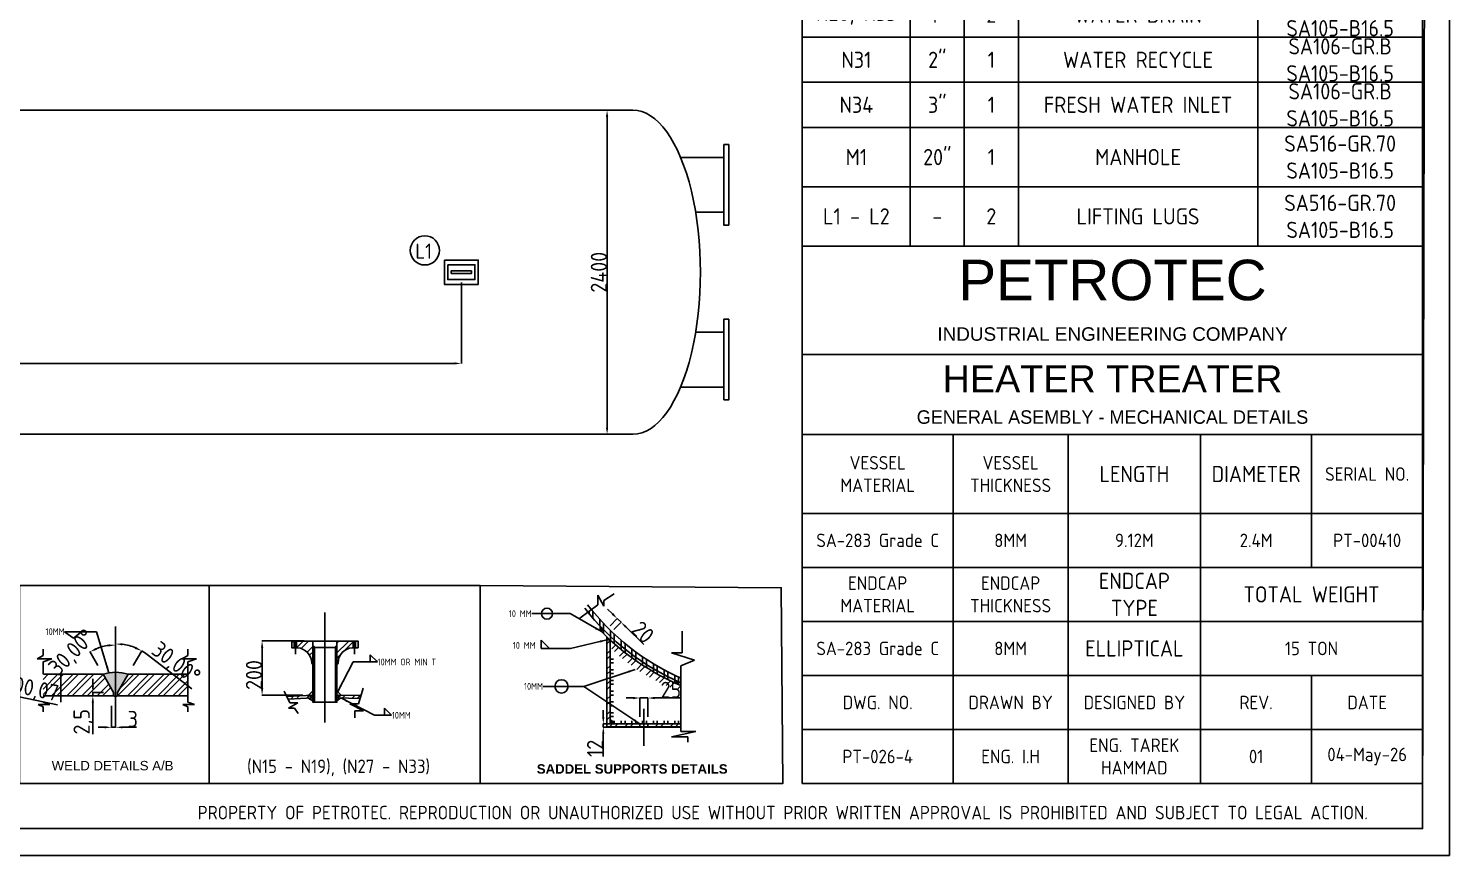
# Model space of a CAD drawing. Header units: inches. Extents: x 66274 to 86489, y -33 to 12215.
# Drawn here: x 75970 to 86489, y -33 to 6091 of the extents above; entities that cross this region are included whole.
import ezdxf

# ---------------------------------------------------------------- set-up
doc = ezdxf.new("R2010")
doc.units = ezdxf.units.IN
doc.header["$LTSCALE"] = 40
doc.header["$MEASUREMENT"] = 0
for name, pattern in [('ACAD_ISO02W100', [15, 12, -3]), ('ACAD_ISO03W100', [30, 12, -18]), ('CENTER', [50.8, 31.75, -6.35, 6.35, -6.35]), ('CENTER2', [1.125, 0.75, -0.125, 0.125, -0.125])]:
    doc.linetypes.add(name, pattern=pattern)
doc.layers.add('fitting', color=7, linetype='CENTER2')
doc.styles.add('Annotative', font='arial.ttf')
doc.styles.get("Standard").update_dxf_attribs({"font": 'isocp.shx', "height": 120, "bigfont": '@extfont2.shx'})
doc.dimstyles.new('ISO-25', dxfattribs={"dimtxt": 120, "dimasz": 50, "dimexe": 1.25, "dimexo": 75, "dimtad": 1, "dimtxsty": 'Standard', "dimcen": 0, "dimclrd": 1, "dimclre": 1, "dimclrt": 1, "dimazin": 0, "dimtfac": 1, "dimtmove": 0, "dimatfit": 3, "dimfxl": 1, "dimtfillclr": 1, "dimarcsym": 0})
pattern_1 = [(90, (70542.86, 469.44), (-79.375, 7e-15), []), (90, (70514.8, 497.5), (-79.375, 7e-15), [])]
pattern_2 = [(45, (70542.86, 469.44), (-56.1266, 56.1266), []), (45, (70542.86, 509.125), (-56.1266, 56.1266), [])]

# ---------------------------------------------------------------- blocks, each defined once
blk = doc.blocks.new('*D366')
at = {"color": 1, "lineweight": -2, "ltscale": 1000, "transparency": 16777216}
for p, q in [((76446, 1225), (76446, 1275)), ((76525, 1175), (76445, 1175)), ((76446, 1175), (76446, 1150)), ((76525, 1150), (76445, 1150)), ((76446, 1100), (76446, 866))]:
    blk.add_line(p, q, dxfattribs=at)
at = {"color": 1, "ltscale": 1000, "transparency": 16777216}
for points in [[(76438, 1225), (76455, 1225), (76446, 1175)], [(76438, 1100), (76455, 1100), (76446, 1150)]]:
    blk.add_solid(points, dxfattribs=at)
at = {"layer": 'Defpoints', "color": 0, "ltscale": 1000, "transparency": 16777216}
for p in [(76446, 1175), (76600, 1175), (76600, 1150)]:
    blk.add_point(p, dxfattribs=at)
at = {"color": 1, "ltscale": 1000, "transparency": 16777216, "insert": (76377, 958), "char_height": 120, "attachment_point": 5, "rotation": 90}
blk.add_mtext('2,5', dxfattribs=at)
blk = doc.blocks.new('*D367')
at = {"color": 1, "lineweight": -2, "ltscale": 1000, "transparency": 16777216}
for p, q in [((76585, 1075), (76585, 916)), ((76615, 1071), (76615, 916)), ((76535, 917), (76485, 917)), ((76585, 917), (76615, 917)), ((76665, 917), (76769, 917))]:
    blk.add_line(p, q, dxfattribs=at)
at = {"color": 1, "ltscale": 1000, "transparency": 16777216}
for points in [[(76535, 925), (76535, 909), (76585, 917)], [(76665, 925), (76665, 909), (76615, 917)]]:
    blk.add_solid(points, dxfattribs=at)
at = {"layer": 'Defpoints', "color": 0, "ltscale": 1000, "transparency": 16777216}
for p in [(76585, 1150), (76615, 1146), (76615, 917)]:
    blk.add_point(p, dxfattribs=at)
at = {"color": 1, "ltscale": 1000, "transparency": 16777216, "insert": (76742, 978), "char_height": 120, "attachment_point": 5}
blk.add_mtext('3', dxfattribs=at)
blk = doc.blocks.new('*D383')
at = {"color": 1, "lineweight": -2, "ltscale": 1000, "transparency": 16777216}
for p, q in [((76745, 1375), (76808, 1484)), ((76849, 1455), (77179, 1202))]:
    blk.add_line(p, q, dxfattribs=at)
for start, end in [(67.4345, 82.5655), (52.5655, 60)]:
    blk.add_arc((76615, 1149), 386, start, end, dxfattribs=at)
at = {"color": 1, "ltscale": 1000, "transparency": 16777216}
for points in [[(76664, 1523), (76665, 1539), (76615, 1534)], [(76766, 1512), (76759, 1497), (76808, 1483)]]:
    blk.add_solid(points, dxfattribs=at)
at = {"layer": 'Defpoints', "color": 0, "ltscale": 1000, "transparency": 16777216}
for p in [(76615, 1663), (76682, 1528), (76615, 1310), (76708, 1310), (76630, 1175)]:
    blk.add_point(p, dxfattribs=at)
at = {"color": 1, "ltscale": 1000, "transparency": 16777216, "insert": (77056, 1384), "char_height": 120, "attachment_point": 5, "rotation": 322.5655}
blk.add_mtext('30,00°', dxfattribs=at)
blk = doc.blocks.new('*D384')
at = {"color": 1, "lineweight": -2, "ltscale": 1000, "transparency": 16777216}
blk.add_line((76484, 1375), (76425, 1477), dxfattribs=at)
blk.add_arc((76615, 1149), 378, 97.5911, 112.4089, dxfattribs=at)
at = {"color": 1, "ltscale": 1000, "transparency": 16777216}
for points in [[(76474, 1490), (76467, 1505), (76426, 1476)], [(76564, 1531), (76565, 1515), (76615, 1526)]]:
    blk.add_solid(points, dxfattribs=at)
at = {"layer": 'Defpoints', "color": 0, "ltscale": 1000, "transparency": 16777216}
for p in [(76615, 1663), (76549, 1521), (76522, 1310), (76615, 1310), (76600, 1175)]:
    blk.add_point(p, dxfattribs=at)
at = {"color": 1, "ltscale": 1000, "transparency": 16777216, "insert": (76297, 1464), "char_height": 120, "attachment_point": 5, "rotation": 45.2327}
blk.add_mtext('30,00°', dxfattribs=at)
blk = doc.blocks.new('*D392')
at = {"color": 1, "lineweight": -2, "ltscale": 0.25, "transparency": 16777216}
for p, q in [((80292, 1757), (80256, 1792)), ((80275, 1668), (80328, 1723)), ((80303, 1641), (80356, 1695)), ((80328, 1722), (80356, 1695)), ((80391, 1660), (80525, 1530))]:
    blk.add_line(p, q, dxfattribs=at)
at = {"color": 1, "ltscale": 0.25, "transparency": 16777216}
for points in [[(80298, 1763), (80286, 1751), (80328, 1722)], [(80397, 1666), (80386, 1654), (80356, 1695)]]:
    blk.add_solid(points, dxfattribs=at)
at = {"layer": 'Defpoints', "color": 0, "ltscale": 0.25, "transparency": 16777216}
for p in [(80356, 1695), (80223, 1614), (80251, 1587)]:
    blk.add_point(p, dxfattribs=at)
at = {"color": 1, "ltscale": 0.25, "transparency": 16777216, "insert": (80518, 1621), "char_height": 120, "attachment_point": 5, "rotation": 315.7765}
blk.add_mtext('20', dxfattribs=at)
blk = doc.blocks.new('*D369')
at = {"color": 1, "lineweight": -2, "ltscale": 0.25, "transparency": 16777216}
for p, q in [((80225, 993), (80225, 1043)), ((80450, 943), (80223, 943)), ((80390, 919), (80223, 919)), ((80225, 943), (80225, 919)), ((80225, 869), (80225, 702))]:
    blk.add_line(p, q, dxfattribs=at)
at = {"color": 1, "ltscale": 0.25, "transparency": 16777216}
for points in [[(80216, 993), (80233, 993), (80225, 943)], [(80216, 869), (80233, 869), (80225, 919)]]:
    blk.add_solid(points, dxfattribs=at)
at = {"layer": 'Defpoints', "color": 0, "ltscale": 0.25, "transparency": 16777216}
for p in [(80225, 919), (80465, 919), (80525, 943)]:
    blk.add_point(p, dxfattribs=at)
at = {"color": 1, "ltscale": 0.25, "transparency": 16777216, "insert": (80164, 761), "char_height": 120, "attachment_point": 5, "rotation": 90}
blk.add_mtext('12', dxfattribs=at)
blk = doc.blocks.new('*D387')
at = {"color": 1, "lineweight": -2, "ltscale": 0.25, "transparency": 16777216}
for p, q in [((78011, 1556), (77698, 1556)), ((77699, 1206), (77699, 1506)), ((78000, 1156), (77698, 1156))]:
    blk.add_line(p, q, dxfattribs=at)
at = {"color": 1, "ltscale": 0.25, "transparency": 16777216}
for points in [[(77691, 1506), (77708, 1506), (77699, 1556)], [(77691, 1206), (77708, 1206), (77699, 1156)]]:
    blk.add_solid(points, dxfattribs=at)
at = {"layer": 'Defpoints', "color": 0, "ltscale": 0.25, "transparency": 16777216}
for p in [(77699, 1556), (78086, 1556), (78075, 1156)]:
    blk.add_point(p, dxfattribs=at)
at = {"color": 1, "ltscale": 0.25, "transparency": 16777216, "insert": (77639, 1304), "char_height": 120, "attachment_point": 5, "rotation": 90}
blk.add_mtext('200', dxfattribs=at)
blk = doc.blocks.new('*D388')
at = {"color": 1, "lineweight": -2, "ltscale": 0.25, "transparency": 16777216}
for p, q in [((75291, 1104), (75323, 1261)), ((75372, 1250), (75666, 1190)), ((75683, 1024), (75715, 1181)), ((75715, 1180), (76186, 1084))]:
    blk.add_line(p, q, dxfattribs=at)
at = {"color": 1, "ltscale": 0.25, "transparency": 16777216}
for points in [[(75374, 1258), (75370, 1242), (75323, 1260)], [(75668, 1198), (75664, 1182), (75715, 1180)]]:
    blk.add_solid(points, dxfattribs=at)
at = {"layer": 'Defpoints', "color": 0, "ltscale": 0.25, "transparency": 16777216}
for p in [(75715, 1180), (75276, 1031), (75668, 951)]:
    blk.add_point(p, dxfattribs=at)
at = {"color": 1, "ltscale": 0.25, "transparency": 16777216, "insert": (75989, 1195), "char_height": 120, "attachment_point": 5, "rotation": 348.4592}
blk.add_mtext('200,07', dxfattribs=at)
blk = doc.blocks.new('*D391')
at = {"color": 1, "lineweight": -2, "ltscale": 0.01, "transparency": 16777216}
for p, q in [((80445, 1134), (80395, 1134)), ((80495, 994), (80495, 1135)), ((80495, 1134), (80555, 1134)), ((80555, 994), (80555, 1135)), ((80605, 1134), (80796, 1134))]:
    blk.add_line(p, q, dxfattribs=at)
at = {"color": 1, "ltscale": 0.01, "transparency": 16777216}
for points in [[(80445, 1142), (80445, 1125), (80495, 1134)], [(80605, 1142), (80605, 1125), (80555, 1134)]]:
    blk.add_solid(points, dxfattribs=at)
at = {"layer": 'Defpoints', "color": 0, "ltscale": 0.01, "transparency": 16777216}
for p in [(80555, 1134), (80495, 919), (80555, 919)]:
    blk.add_point(p, dxfattribs=at)
at = {"color": 1, "ltscale": 0.01, "transparency": 16777216, "insert": (80725, 1194), "char_height": 120, "attachment_point": 5}
blk.add_mtext('25', dxfattribs=at)
blk = doc.blocks.new('*T374')
at = {"color": 0, "linetype": 'ByBlock', "lineweight": -2, "transparency": 16777216}
for p, q in [((0, 0), (4591, 0)), ((0, 0), (0, -6430)), ((799, 0), (799, -6430)), ((1599, 0), (1599, -6430)), ((3371, 0), (3371, -6430)), ((4591, 0), (4591, -6430)), ((0, -334), (4591, -334)), ((1199, -334), (1199, -6430)), ((0, -667), (4591, -667)), ((0, -1001), (4591, -1001)), ((0, -1334), (4591, -1334)), ((0, -1774), (4591, -1774)), ((0, -2107), (4591, -2107)), ((0, -2441), (4591, -2441)), ((0, -2774), (4591, -2774)), ((0, -3108), (4591, -3108)), ((0, -3442), (4591, -3442)), ((0, -3775), (4591, -3775)), ((0, -4109), (4591, -4109)), ((0, -4550), (4591, -4550)), ((0, -4884), (4591, -4884)), ((0, -5217), (4591, -5217)), ((0, -5551), (4591, -5551)), ((0, -5990), (4591, -5990)), ((0, -6430), (4591, -6430))]:
    blk.add_line(p, q, dxfattribs=at)
at = {"color": 0, "transparency": 16777216, "char_height": 120, "attachment_point": 5}
for s, insert, width in [('\\A1;\\SDIMS#QTY;', (1199, -167), 799.88), ('NOZZLE', (400, -167), 798.89), ('DESCRIPTION', (2485, -167), 1771.69), ('SPECIFICATION', (3981, -167), 1220.24), ('1"', (999, -500), 394), ('{\\C256;SA106-GR.B\\PSA105-B16.5\\P}', (3981, -500), 1214.36), ('N1 - N4', (400, -500), 793.01), ('4', (1399, -500), 394), ('{\\C256;SIGHT GLASS}', (2485, -500), 1765.81), ('{\\C256;SA106-GR.B\\PSA105-B16.5\\P}', (3981, -834), 1214.36), ('N5 - N6', (400, -834), 793.01), ('3"', (999, -834), 394), ('2', (1399, -834), 394), ('LEVEL SWITCHES', (2485, -834), 1765.81), ('{\\C256;SA106-GR.B\\PSA105-B16.5}', (3981, -1167), 1214.36), ('N7 - N9', (400, -1167), 793.01), ('1"', (999, -1167), 394), ('3', (1399, -1167), 394), ('TEMP SENSOR', (2485, -1167), 1765.81), ('3"', (999, -1554), 394), ('{\\C256;SA106-GR.B\\PSA105-B16.5\\P}', (3981, -1554), 1214.36), ('N10', (400, -1554), 793.01), ('1', (1399, -1554), 394), ('LEVEL SWITCHE', (2485, -1554), 1765.81), ('{\\C256;SA106-GR.B\\PSA105-B16.5\\P}', (3981, -1941), 1214.36), ('N11', (400, -1941), 793.01), ('3"', (999, -1941), 394), ('1', (1399, -1941), 394), ('TEMP SENSOR', (2485, -1941), 1765.81), ('1"', (999, -2274), 394), ('{\\C256;SA106-GR.B\\PSA105-B16.5\\P}', (3981, -2274), 1214.36), ('N12 - N16', (400, -2274), 793.01), ('5', (1399, -2274), 394), ('{\\C256;SIGHT GLASS}', (2485, -2274), 1765.81), ('2"', (999, -2608), 394), ('{\\C256;SA106-GR.B\\PSA105-B16.5}', (3981, -2608), 1214.36), ('N17 - N18', (400, -2608), 793.01), ('2', (1399, -2608), 394), ('OIL/WATER SENSOR', (2485, -2608), 1765.81), ('{\\C256;SA106-GR.B\\PSA105-B16.5}', (3981, -2941), 1214.36), ('N19 - N22', (400, -2941), 793.01), ('1"', (999, -2941), 394), ('4', (1399, -2941), 394), ('SAMPLING NOZZLE', (2485, -2941), 1765.81), ('{\\C256;SA106-GR.B\\PSA105-B16.5}', (3981, -3275), 1214.36), ('N23', (400, -3275), 793.01), ('2"', (999, -3275), 394), ('1', (1399, -3275), 394), ('LEVEL SWITCH', (2485, -3275), 1765.81), ('{\\C256;SA106-GR.B\\PSA105-B16.5}', (3981, -3608), 1214.36), ('N24 - N25', (400, -3608), 793.01), ('4"', (999, -3608), 394), ('2', (1399, -3608), 394), ('GAS OUTLET', (2485, -3608), 1765.81), ('{\\C256;SA106-GR.B\\PSA105-B16.5}', (3981, -3942), 1214.36), ('N26', (400, -3942), 793.01), ('4"', (999, -3942), 394), ('1', (1399, -3942), 394), ('OIL OUTLET', (2485, -3942), 1765.81), ('N27, N29, N30, N32', (400, -4329), 793.01), ('{\\C256;SA106-GR.B\\PSA105-B16.5}', (3981, -4329), 1214.36), ('3"', (999, -4329), 394), ('4', (1399, -4329), 394), ('WATER DRAIN', (2485, -4329), 1765.81), ('{\\C256;SA106-GR.B\\PSA105-B16.5}', (3981, -4717), 1214.36), ('N28, N33', (400, -4717), 793.01), ('4"', (999, -4717), 394), ('2', (1399, -4717), 394), ('WATER DRAIN', (2485, -4717), 1765.81), ('{\\C256;SA106-GR.B\\PSA105-B16.5}', (3981, -5051), 1214.36), ('N31', (400, -5051), 793.01), ('2"', (999, -5051), 394), ('1', (1399, -5051), 394), ('WATER RECYCLE', (2485, -5051), 1765.81), ('{\\C256;SA106-GR.B\\PSA105-B16.5}', (3981, -5384), 1214.36), ('N34', (400, -5384), 793.01), ('3"', (999, -5384), 394), ('1', (1399, -5384), 394), ('FRESH WATER INLET', (2485, -5384), 1765.81), ('{\\C256;SA516-GR.70\\PSA105-B16.5}', (3981, -5771), 1214.36), ('M1', (400, -5771), 793.01), ('20"', (999, -5771), 394), ('1', (1399, -5771), 394), ('MANHOLE', (2485, -5771), 1765.81), ('{\\C256;SA516-GR.70\\PSA105-B16.5}', (3981, -6210), 1214.36), ('L1 - L2', (400, -6210), 793.01), ('2', (1399, -6210), 394), ('LIFTING LUGS', (2485, -6210), 1765.81), ('-', (999, -6210), 394)]:
    blk.add_mtext(s, dxfattribs=dict(at, insert=insert, width=width))
blk = doc.blocks.new('*T376')
at = {"color": 0, "linetype": 'ByBlock', "lineweight": -2, "transparency": 16777216}
for p, q in [((0, 0), (4591, 0)), ((0, 0), (0, -3979)), ((4591, 0), (4591, -3979)), ((0, -804), (4591, -804)), ((0, -1396), (4591, -1396)), ((1116, -1396), (1116, -3979)), ((1969, -1396), (1969, -3979)), ((2948, -1396), (2948, -3979)), ((3770, -1396), (3770, -2379)), ((0, -1979), (4591, -1979)), ((0, -2379), (4591, -2379)), ((0, -2779), (4591, -2779)), ((0, -3179), (4591, -3179)), ((3770, -3179), (3770, -3979)), ((0, -3579), (4591, -3579)), ((0, -3979), (4591, -3979))]:
    blk.add_line(p, q, dxfattribs=at)
at = {"color": 0, "transparency": 16777216, "insert": (2296, -402), "char_height": 100, "width": 4585.18, "attachment_point": 5, "style": 'Annotative'}
blk.add_mtext('{\\H3x;PETROTEC}\\PINDUSTRIAL ENGINEERING COMPANY', dxfattribs=at)
at = {"color": 0, "transparency": 16777216, "attachment_point": 5}
for s, insert, char_height, width in [('{\\f@Arial Unicode MS|b0|i0|c0|p34;\\H2x;\\C256;HEATER TREATER^J\\Ftxt|c0;\\H0.5x;GENERAL ASEMBLY - MECHANICAL DETAILS}', (2296, -1100), 100, 4585.18), ('\\A1;VESSEL\\PMATERIAL', (558, -1688), 100, 1110.03), ('\\A1;VESSEL\\PTHICKNESS', (1542, -1688), 100, 846.52), ('LENGTH', (2458, -1688), 120, 973.26), ('DIAMETER', (3359, -1688), 120, 816.63), ('SERIAL NO.', (4181, -1688), 100, 814.74), ('\\A1;SA-283 Grade C', (558, -2179), 100, 1110.03), ('8MM', (1542, -2179), 100, 846.52), ('\\A1;9.12M', (2458, -2179), 100, 973.26), ('2.4M', (3359, -2179), 100, 816.63), ('PT-00410', (4181, -2179), 100, 814.74), ('ENDCAP\\PTYPE', (2458, -2579), 120, 973.26), ('ENDCAP\\P{\\A1;MATERIAL}', (558, -2579), 100, 1110.03), ('ENDCAP\\PTHICKNESS', (1542, -2579), 100, 846.52), ('TOTAL WEIGHT', (3769, -2579), 120, 1637.37), ('\\A1;SA-283 Grade C', (558, -2979), 100, 1110.03), ('8MM', (1542, -2979), 100, 846.52), ('ELLIPTICAL ', (2458, -2979), 120, 973.26), ('15 TON', (3769, -2979), 100, 1637.37), ('DWG. NO.', (558, -3379), 100, 1110.03), ('DRAWN BY', (1542, -3379), 100, 846.52), ('DESIGNED BY', (2458, -3379), 100, 973.26), ('REV.', (3359, -3379), 100, 816.63), ('DATE', (4181, -3379), 100, 814.74), ('ENG. TAREK HAMMAD', (2458, -3779), 100, 973.26), ('PT-026-4', (558, -3779), 100, 1110.03), ('ENG. I.H', (1542, -3779), 100, 846.52), ('01', (3359, -3779), 100, 816.63), ('04-May-26', (4181, -3779), 100, 814.74)]:
    blk.add_mtext(s, dxfattribs=dict(at, insert=insert, char_height=char_height, width=width))
blk = doc.blocks.new('*D843')
at = {"color": 1, "lineweight": -2, "transparency": 16777216}
for p, q in [((71324, 4211), (71324, 3610)), ((79174, 4211), (79174, 3610)), ((79124, 3611), (71374, 3611))]:
    blk.add_line(p, q, dxfattribs=at)
at = {"color": 1, "transparency": 16777216}
for points in [[(71374, 3619), (71374, 3603), (71324, 3611)], [(79124, 3619), (79124, 3603), (79174, 3611)]]:
    blk.add_solid(points, dxfattribs=at)
at = {"layer": 'Defpoints', "color": 0, "transparency": 16777216}
for p in [(71324, 4286), (79174, 4286), (71324, 3611)]:
    blk.add_point(p, dxfattribs=at)
at = {"color": 1, "transparency": 16777216, "insert": (75249, 3672), "char_height": 120, "attachment_point": 5}
blk.add_mtext('7850', dxfattribs=at)
blk = doc.blocks.new('*D844')
at = {"color": 1, "lineweight": -2, "transparency": 16777216}
for p, q in [((80369, 5486), (80251, 5486)), ((80253, 5436), (80253, 3136)), ((80369, 3086), (80251, 3086))]:
    blk.add_line(p, q, dxfattribs=at)
at = {"color": 1, "transparency": 16777216}
for points in [[(80244, 5436), (80261, 5436), (80253, 5486)], [(80244, 3136), (80261, 3136), (80253, 3086)]]:
    blk.add_solid(points, dxfattribs=at)
at = {"layer": 'Defpoints', "color": 0, "transparency": 16777216}
for p in [(80444, 5486), (80253, 3086), (80444, 3086)]:
    blk.add_point(p, dxfattribs=at)
at = {"color": 1, "transparency": 16777216, "insert": (80192, 4286), "char_height": 120, "attachment_point": 5, "rotation": 90}
blk.add_mtext('2400', dxfattribs=at)

msp = doc.modelspace()

# ---------------------------------------------------------------- hatches: boundary and pattern name
at = {"ltscale": 0.01}
h = msp.add_hatch(dxfattribs=at)
h.set_pattern_fill('STEEL', color=256, scale=25, angle=45, style=0)
h.set_pattern_definition(pattern_1)
h.paths.add_polyline_path([(80218.952, 1647.225), (80211.483, 1625.377, 0.007453206), (80250.775, 1586.804), (80274.775, 1586.804), (80274.775, 1564.339, 0.085028126), (80798.566, 1225.784), (80798.566, 1246.213, -0.097740078)])
h.paths.add_polyline_path([(80136.437, 1788.264), (80110.734, 1769.154, 0.120408709), (80798.566, 1246.213), (80798.566, 1281.17, -0.118241311)])
h = msp.add_hatch(color=256, dxfattribs=at)
h.paths.add_polyline_path([(80274.775, 1561.762), (80250.775, 1586.804), (80250.775, 1563.572)])
h.paths.add_polyline_path([(80218.952, 1647.225, -0.003656645), (80200.547, 1666.458, 0.185422647), (80211.483, 1625.377)])
at = {"ltscale": 25}
h = msp.add_hatch(dxfattribs=at)
h.set_pattern_fill('STEEL', color=256, scale=25, style=0)
h.set_pattern_definition(pattern_2)
h.paths.add_polyline_path([(80250.775, 1586.804), (80250.775, 1534.576, 0.121967231), (80798.566, 1183.618), (80798.566, 1225.784, -0.089511597)])
at = {"ltscale": 0.2}
h = msp.add_hatch(dxfattribs=at)
h.set_pattern_fill('STEEL', color=256, scale=25, style=0)
h.set_pattern_definition([(45, (70765.73, 339.57), (-56.1266, 56.1266), []), (45, (70765.73, 379.26), (-56.1266, 56.1266), [])])
h.paths.add_polyline_path([(77937.103, 1555.571), (77919.148, 1555.571), (77919.148, 1505.571), (77937.103, 1505.571)])
h.paths.add_polyline_path([(78075.282, 1555.571), (77954.138, 1555.571), (77954.138, 1505.571), (77962.722, 1505.571, -0.381977966), (78066.934, 1394.018), (78075.282, 1394.018), (78075.282, 1508.974)])
h.paths.add_polyline_path([(78409.216, 1555.571), (78391.26, 1555.571), (78391.26, 1505.571), (78409.216, 1505.571)])
h.paths.add_polyline_path([(78374.226, 1555.571), (78253.082, 1555.571), (78253.082, 1394.018), (78261.43, 1394.018, -0.381977966), (78365.642, 1505.571), (78374.226, 1505.571)])
h.paths.add_polyline_path([(78253.082, 1508.974), (78242.122, 1508.974), (78242.329, 1102.431), (78253.082, 1102.431)])
h.paths.add_polyline_path([(78086.242, 1508.974), (78075.282, 1508.974), (78075.282, 1102.431), (78086.242, 1102.431)])
h.paths.add_polyline_path([(78044.768, 1153.863), (77883.144, 1144.816), (77892.597, 1125.299), (78075.282, 1134.334)])
h.paths.add_polyline_path([(78431.141, 1151.283), (78284.142, 1154.823), (78253.082, 1135.267), (78424.984, 1129.754)])
h = msp.add_hatch(color=256, dxfattribs=at)
h.paths.add_polyline_path([(78261.43, 1394.018), (78253.082, 1394.018), (78253.082, 1383.755, 0.394879713)])
h.paths.add_polyline_path([(78075.282, 1394.018), (78066.934, 1394.018, 0.394879713), (78075.282, 1383.755)])
h.paths.add_polyline_path([(78075.282, 1520.129), (78075.282, 1508.974), (78086.242, 1508.974, 0.287697634)])
h.paths.add_polyline_path([(78253.082, 1520.129, 0.287697634), (78242.122, 1508.974), (78253.082, 1508.974)])
at = {"ltscale": 0.25}
h = msp.add_hatch(dxfattribs=at)
h.set_pattern_fill('STEEL', color=256, scale=25, style=0)
h.set_pattern_definition(pattern_2)
h.paths.add_polyline_path([(80274.775, 942.897), (80274.775, 1561.762), (80250.775, 1563.572), (80250.775, 942.897)])
at = {"ltscale": 25}
h = msp.add_hatch(dxfattribs=at)
h.set_pattern_fill('STEEL', color=256, scale=25, angle=135, style=0)
h.set_pattern_definition([(180, (70542.86, 469.44), (-7e-15, -79.375), []), (180, (70514.8, 441.375), (-7e-15, -79.375), [])])
h.paths.add_polyline_path([(80300.525, 1456.764), (80274.775, 1456.764), (80274.775, 969.789, -0.358511502), (80296.901, 952.779), (80296.901, 964.358), (80300.525, 964.358)])
at = {"ltscale": 1000}
h = msp.add_hatch(dxfattribs=at)
h.set_pattern_fill('STEEL', color=256, scale=25, style=0)
h.set_pattern_definition([(45, (71216.925, 339.57), (-56.1266, 56.1266), []), (45, (71216.925, 379.26), (-56.1266, 56.1266), [])])
h.paths.add_polyline_path([(76707.657, 1309.605), (76629.714, 1174.605), (76629.714, 1149.605), (77149.049, 1149.605), (77149.049, 1309.605)])
edge = h.paths.add_edge_path()
edge.add_line((76077.597, 1149.605), (76599.714, 1149.605))
edge.add_line((76599.714, 1149.605), (76599.714, 1174.605))
edge.add_line((76521.772, 1309.605), (76599.714, 1174.605))
edge.add_line((76521.772, 1309.605), (76080.38, 1309.605))
edge.add_line((76077.597, 1309.605), (76077.597, 1149.605))
h = msp.add_hatch(color=256, dxfattribs=at)
h.paths.add_polyline_path([(76599.714, 1174.605), (76599.714, 1149.605, 0.119238448), (76614.714, 1145.976), (76614.714, 1309.605), (76614.714, 1324.605, 0.080176508), (76521.772, 1309.605)])
h.paths.add_polyline_path([(76614.714, 1145.976, 0.119238448), (76629.714, 1149.605), (76629.714, 1174.605), (76707.657, 1309.605, 0.080176508), (76614.714, 1324.605), (76614.714, 1309.605)])
h = msp.add_hatch(color=256, dxfattribs=at)
h.paths.add_polyline_path([(78253.082, 1186.63), (78253.082, 1155.571), (78285.33, 1155.571)])
h.paths.add_polyline_path([(78075.282, 1186.63), (78042.099, 1155.571), (78075.282, 1155.571)])
at = {"ltscale": 0.25}
h = msp.add_hatch(color=256, dxfattribs=at)
h.paths.add_polyline_path([(78044.768, 1153.863), (78075.282, 1134.334), (78075.282, 1155.571)])
h.paths.add_polyline_path([(78075.282, 1134.334), (78041.089, 1132.643), (78075.282, 1111.756)])
h.paths.add_polyline_path([(78284.142, 1154.823), (78253.082, 1155.571), (78253.082, 1135.267)])
h.paths.add_polyline_path([(78282.707, 1134.317), (78253.082, 1135.267), (78253.082, 1111.756)])
at = {"ltscale": 0.01}
msp.add_hatch(color=256, dxfattribs=at).paths.add_polyline_path([(80274.775, 969.789), (80274.775, 942.897), (80296.901, 942.897, 0.492592019)])
at = {"ltscale": 25}
h = msp.add_hatch(dxfattribs=at)
h.set_pattern_fill('STEEL', color=256, scale=25, angle=45, style=0)
h.set_pattern_definition(pattern_1)
h.paths.add_polyline_path([(80524.67, 964.358), (80296.901, 964.358), (80296.901, 952.779, -0.113955914), (80296.901, 942.897), (80524.67, 942.897)])
h.paths.add_polyline_path([(80797.001, 964.358), (80524.67, 964.358), (80524.67, 942.897), (80797.001, 942.897)])
at = {"ltscale": 0.01}
h = msp.add_hatch(dxfattribs=at)
h.set_pattern_fill('STEEL', color=256, scale=25, style=0)
h.set_pattern_definition(pattern_2)
h.paths.add_polyline_path([(80494.67, 919.972), (80494.67, 942.897), (80250.775, 942.897), (80250.775, 919.972)])
h.paths.add_polyline_path([(80798.566, 919.972), (80798.566, 939.972), (80798.566, 942.897), (80554.67, 942.897), (80554.67, 919.972)])

# ---------------------------------------------------------------- linework, layer by layer
msp.add_line((71323.962, 3086.187), (80443.962, 3086.187))
at = {"ltscale": 0.25}
for p, q in [((80184.612, 1824.082), (80184.612, 1895.759)), ((80184.612, 1895.759), (80228.282, 1814.733)), ((80228.282, 1855.246), (80306.264, 1905.108)), ((80050.484, 1724.357), (80184.612, 1824.082)), ((80228.282, 1814.733), (80228.282, 1855.246)), ((80798.566, 939.972), (80798.566, 1225.784)), ((78075.282, 1155.571), (77883.144, 1144.816)), ((78075.282, 1134.334), (77892.597, 1125.299)), ((78041.089, 1132.643), (78075.282, 1111.756)), ((78042.099, 1155.571), (78075.282, 1134.334)), ((78253.082, 1155.571), (78431.141, 1151.283)), ((78285.33, 1155.571), (78253.082, 1135.267)), ((78253.082, 1135.267), (78424.984, 1129.754)), ((78253.082, 1111.756), (78282.707, 1134.317)), ((80798.566, 919.972), (80798.566, 939.972))]:
    msp.add_line(p, q, dxfattribs=at)
at = {"color": 1, "ltscale": 1000}
msp.add_line((81541.544, 1950.457), (81541.544, 1950.457), dxfattribs=at)
msp.add_line((81541.544, 1950.457), (81541.544, 1950.457), dxfattribs=at)
msp.add_line((81541.544, 1950.457), (81541.544, 1950.457), dxfattribs=at)
at = {"linetype": 'ACAD_ISO03W100', "ltscale": 1000}
msp.add_line((78164.182, 953.424), (78164.182, 1767.011), dxfattribs=at)
at = {"ltscale": 1000}
for p, q in [((76236.234, 1624.421), (76303.355, 1576.922)), ((76303.355, 1576.922), (76362.087, 1624.421)), ((80211.483, 1625.377), (80218.952, 1647.225)), ((80250.775, 1586.804), (80250.775, 919.972)), ((76078.769, 1449.153), (76078.769, 1495.818)), ((77150.222, 1449.153), (77150.222, 1495.818)), ((78075.282, 1394.018), (78075.282, 1555.571)), ((78253.082, 1155.571), (78253.082, 1555.571)), ((78253.082, 1394.018), (78253.082, 1555.571)), ((76035.174, 1424.265), (76078.769, 1449.153)), ((76142.605, 1424.265), (76035.174, 1424.265)), ((76077.597, 1400.932), (76142.605, 1424.265)), ((76077.597, 1309.605), (76077.597, 1400.932)), ((77106.626, 1424.265), (77150.222, 1449.153)), ((77214.058, 1424.265), (77106.626, 1424.265)), ((77149.049, 1400.932), (77214.058, 1424.265)), ((77149.049, 1309.605), (77149.049, 1400.932)), ((78552.493, 1400.686), (78499.475, 1453.655)), ((78499.475, 1453.655), (78499.475, 1400.686)), ((76521.772, 1309.605), (76080.38, 1309.605)), ((76210.522, 1309.605), (76210.522, 1149.605)), ((76521.772, 1309.605), (76599.714, 1174.605)), ((76707.657, 1309.605), (76629.714, 1174.605)), ((77149.049, 1309.605), (76707.657, 1309.605)), ((77149.049, 1149.605), (77149.049, 1309.605)), ((76599.714, 1149.605), (76599.714, 1174.605)), ((76629.714, 1174.605), (76629.714, 1149.605)), ((77863.721, 1184.92), (77905.466, 1098.728)), ((78075.282, 1186.63), (78042.099, 1155.571)), ((78253.082, 1186.63), (78285.33, 1155.571)), ((78447.176, 1207.356), (78413.78, 1090.58)), ((76127.036, 1086.718), (76041.402, 1086.718)), ((76041.402, 1086.718), (76078.769, 1068.051)), ((76077.597, 1149.605), (76599.714, 1149.605)), ((76077.597, 1103.828), (76127.036, 1086.718)), ((76078.769, 1068.051), (76078.769, 1030.719)), ((76210.522, 1149.605), (76210.522, 1103.828)), ((76629.714, 1149.605), (77149.049, 1149.605)), ((77198.488, 1086.718), (77112.854, 1086.718)), ((77112.854, 1086.718), (77150.222, 1068.051)), ((77149.049, 1149.605), (77149.049, 1103.828)), ((77149.049, 1103.828), (77198.488, 1086.718)), ((77150.222, 1068.051), (77150.222, 1030.719)), ((77963.909, 1098.728), (77894.334, 1059.803)), ((77894.334, 1059.803), (77938.862, 1059.803)), ((77905.466, 1098.728), (77963.909, 1098.728)), ((77938.862, 1059.803), (77966.692, 1018.097)), ((78413.78, 1090.58), (78349.772, 1090.58)), ((78349.772, 1090.58), (78449.959, 1037.753)), ((78658.175, 1006.014), (78605.157, 1058.983)), ((78605.157, 1058.983), (78605.157, 1006.014)), ((78449.959, 1037.753), (78385.951, 1037.753)), ((78385.951, 1037.753), (78385.951, 987.706)), ((80250.775, 942.897), (80798.566, 942.897)), ((80250.775, 919.972), (80798.566, 919.972)), ((80250.775, 918.897), (80798.566, 918.897))]:
    msp.add_line(p, q, dxfattribs=at)
at = {"linetype": 'CENTER', "ltscale": 1000}
for p, q in [((76614.714, 1309.605), (76614.714, 1662.713)), ((76614.714, 1309.605), (76614.714, 975.96)), ((80524.67, 778.757), (80524.67, 1053.612))]:
    msp.add_line(p, q, dxfattribs=at)
at = {"ltscale": 0.01}
for p, q in [((80250.775, 1586.804), (80274.775, 1561.762)), ((80250.775, 1563.572), (80250.775, 1586.804)), ((80809.518, 1467.51), (80809.518, 1628.292)), ((79764.54, 1500.803), (79764.54, 1561.588)), ((79764.54, 1561.588), (79825.38, 1500.803)), ((80274.775, 1561.762), (80250.775, 1563.572)), ((80899.266, 1414.947), (80729.054, 1467.51)), ((80729.054, 1467.51), (80809.518, 1467.51)), ((80798.566, 1371.66), (80899.266, 1414.947)), ((80798.566, 1225.784), (80798.566, 1371.66)), ((80908.55, 886.223), (80729.054, 846.028)), ((80729.054, 846.028), (80849.75, 846.028)), ((80798.566, 918.897), (80798.566, 886.223)), ((80798.566, 886.223), (80908.55, 886.223)), ((80849.75, 846.028), (80849.75, 805.832))]:
    msp.add_line(p, q, dxfattribs=at)
at = {"linetype": 'ACAD_ISO02W100', "ltscale": 0.2}
for p, q in [((77945.621, 1555.571), (77945.621, 1456.1)), ((78382.743, 1555.571), (78382.743, 1456.1))]:
    msp.add_line(p, q, dxfattribs=at)
at = {"ltscale": 0.2}
for p, q in [((78075.282, 1394.018), (78066.934, 1394.018)), ((78253.082, 1394.018), (78261.43, 1394.018))]:
    msp.add_line(p, q, dxfattribs=at)
for points in [[(86488.827, -32.751), (66273.849, -32.751), (66273.849, 12214.906), (86488.827, 12214.906)], [(79048.962, 4376.187), (79298.962, 4376.187), (79298.962, 4196.187), (79048.962, 4196.187)], [(79073.962, 4341.187), (79273.962, 4341.187), (79273.962, 4231.187), (79073.962, 4231.187)], [(79098.962, 4276.187), (79248.962, 4276.187), (79248.962, 4296.187), (79098.962, 4296.187)], [(77937.103, 1555.571), (77954.138, 1555.571), (77954.138, 1505.571), (77937.103, 1505.571)], [(78391.26, 1555.571), (78374.226, 1555.571), (78374.226, 1505.571), (78391.26, 1505.571)]]:
    msp.add_lwpolyline(points, close=True, dxfattribs=at)
for points in [[(86316.204, 12016.071), (66501.315, 12016.071), (66474.171, 167.288), (86289.06, 167.288)], [(81116.147, 5231.437), (81152.747, 5231.437), (81152.747, 4634.537), (81116.147, 4634.537)], [(81116.147, 3340.937), (81152.747, 3340.937), (81152.747, 3937.837), (81116.147, 3937.837)]]:
    msp.add_lwpolyline(points, close=True)
for points in [[(80443.962, 5486.187), (71323.962, 5486.187)], [(80796.901, 5136.187), (81116.147, 5136.187), (81116.147, 4729.787), (80908.544, 4729.787)], [(80796.901, 3436.187), (81116.147, 3436.187), (81116.147, 3842.587), (80908.544, 3842.587)]]:
    msp.add_lwpolyline(points)
at = {"ltscale": 1000}
for points in [[(75903.953, 500.709), (77307.068, 500.709), (77307.068, 1965.562), (75903.953, 1965.562)], [(79313.885, 500.709), (77307.068, 500.709), (77307.068, 1965.562), (79313.885, 1965.562)], [(79313.885, 500.709), (81553.173, 500.709), (81541.544, 1950.457), (79313.885, 1965.562)], [(78086.242, 1508.974), (78242.122, 1508.974), (78242.329, 1102.431), (78086.242, 1102.431)], [(80554.67, 942.897), (80494.67, 942.897), (80494.67, 918.897), (80554.67, 918.897)]]:
    msp.add_lwpolyline(points, close=True, dxfattribs=at)
for points in [[(77962.722, 1505.571), (77919.148, 1505.571), (77919.148, 1555.571), (78164.182, 1555.571)], [(78365.642, 1505.571), (78409.216, 1505.571), (78409.216, 1555.571), (78164.182, 1555.571)]]:
    msp.add_lwpolyline(points, dxfattribs=at)
at = {"ltscale": 0.25}
for points in [[(78253.082, 1508.974), (78075.282, 1508.974), (78075.282, 1102.431), (78253.082, 1102.431)], [(80274.775, 1561.762), (80250.775, 1563.572), (80250.775, 942.897), (80274.775, 942.897)]]:
    msp.add_lwpolyline(points, close=True, dxfattribs=at)
msp.add_circle((78904.029, 4447.847), 108.086)
at = {"ltscale": 0.01}
for centre, radius in [((79807.997, 1758.414), 40.523), ((79915.191, 1220.037), 49.206)]:
    msp.add_circle(centre, radius, dxfattribs=at)
at = {"ltscale": 1000}
for centre, radius, start, end in [((81524.67, 2915.097), 1820, 217.8369264, 246.4869128), ((81524.67, 2915.097), 1788, 217.5740394, 246.0400027), ((81524.897, 2923.979), 1847.005, 224.6751042, 246.8432406), ((77952.47, 1391.54), 114.49, 1.2398009, 84.8628217), ((78375.893, 1391.54), 114.49, 95.1371783, 178.7601991), ((76614.714, 1029.163), 295.442, 71.6641201, 108.3358799), ((76614.714, 1178.793), 32.817, 242.800979, 297.199021)]:
    msp.add_arc(centre, radius, start, end, dxfattribs=at)
at = {"ltscale": 0.01}
for centre, radius, start, end in [((80259.5, 1660.155), 59.289, 173.896668, 215.9151917), ((80275.502, 947.838), 21.963, 346.997703, 91.8956598)]:
    msp.add_arc(centre, radius, start, end, dxfattribs=at)
at = {"ltscale": 0.2}
for centre, radius, start, end in [((78071.871, 1505.816), 14.714, 12.3949114, 76.5965188), ((78256.493, 1505.816), 14.714, 103.4034812, 167.6050886), ((78076.592, 1393.347), 9.682, 176.029369, 262.2216006), ((78251.771, 1393.347), 9.682, 277.7783994, 3.970631)]:
    msp.add_arc(centre, radius, start, end, dxfattribs=at)
at = {"extrusion": (0, 0, -1)}
msp.add_ellipse((80443.962, 4286.187), major_axis=(0, 1200), ratio=0.416666667, start_param=0, end_param=3.141592654, dxfattribs=at)

# ---------------------------------------------------------------- block references
for name, p in [('*T374', (81697.877, 10909.491)), ('*T376', (81697.877, 4479.808))]:
    msp.add_blockref(name, p)

# ---------------------------------------------------------------- texts
at = {"ltscale": 0.01, "char_height": 50, "attachment_point": 9}
for s, insert, width in [('10 MM', (79694.384, 1733.414), 332.54386), ('10 MM', (79723.721, 1497.909), 332.54386), ('10MM', (79778.401, 1195.037), 160.3805)]:
    msp.add_mtext(s, dxfattribs=dict(at, insert=insert, width=width))
at = {"ltscale": 1000}
for s, insert, char_height, width, attachment_point in [('10MM', (76236.98, 1600.621), 50, 160.3805, 9), ('\\pxqc;{\\f@Arial Unicode MS|b0|i0|c0|p34;WELD DETAILS A/B}', (75912.578, 668.177), 70, 1360.06652, 1), ('(N15 - N19), (N27 - N33)', (77588.141, 678.056), 100, 1831.58752, 1), ('{\\f@Arial Unicode MS|b1|i0|c0|p34;SADDEL SUPPORTS DETAILS}', (79732.451, 643.744), 70, 2016.74622, 1)]:
    msp.add_mtext(s, dxfattribs=dict(at, insert=insert, char_height=char_height, width=width, attachment_point=attachment_point))
at = {"ltscale": 1000, "char_height": 50, "attachment_point": 1}
for s, insert in [('10MM OR MIN T', (78553.118, 1425.686)), ('10MM', (78658.8, 1031.014))]:
    msp.add_mtext(s, dxfattribs=dict(at, insert=insert))
at = {"color": 5, "ltscale": 1000, "insert": (77222.312, 335.551), "char_height": 100, "width": 15213.71634, "attachment_point": 1}
msp.add_mtext('{\\C256;PROPERTY OF PETROTEC. REPRODUCTION OR UNAUTHORIZED USE WITHOUT PRIOR WRITTEN APPROVAL IS PROHIBITED AND SUBJECT TO LEGAL ACTION.}', dxfattribs=at)
at = {"layer": 'fitting'}
msp.add_text('L1', height=112.5, dxfattribs=at).set_placement((78833.41, 4385.999))

# ---------------------------------------------------------------- dimensions: what is measured, and where the dimension line sits
dim = msp.add_linear_dim(base=(80252.642, 3086.187), p1=(80443.962, 5486.187), p2=(80443.962, 3086.187), angle=90, dimstyle='ISO-25')
dim.commit()
dim.dimension.update_dxf_attribs({"geometry": '*D844', "text_midpoint": (80192.006, 4286.187)})
dim = msp.add_linear_dim(base=(71323.962, 3611.108), p1=(79173.962, 4286.187), p2=(71323.962, 4286.187), dimstyle='ISO-25')
dim.commit()
dim.dimension.update_dxf_attribs({"geometry": '*D843', "text_midpoint": (75248.962, 3611.108), "dimtype": 160})
at = {"ltscale": 0.25}
for p1, p2, distance, override, picture, middle in [((80222.741, 1614.088), (80250.775, 1586.804), 150.323, {"dimdec": 0, "dimlfac": 0.5}, '*D392', (80518.444, 1620.673)), ((75276.291, 1030.764), (75668.336, 950.711), 233.941, {"dimlfac": 0.5}, '*D388', (75988.859, 1195.104))]:
    dim = msp.add_aligned_dim(p1=p1, p2=p2, distance=distance, dimstyle='ISO-25', override=override, dxfattribs=at)
    dim.commit()
    dim.dimension.update_dxf_attribs({"geometry": picture, "text_midpoint": middle})
at = {"ltscale": 1000}
dim = msp.add_angular_dim_2l(base=(76549.134, 1520.55), line1=((76521.772, 1309.605), (76599.714, 1174.605)), line2=((76614.714, 1309.605), (76614.714, 1662.713)), dimstyle='ISO-25', dxfattribs=at)
dim.commit()
dim.dimension.update_dxf_attribs({"geometry": '*D384', "text_midpoint": (76346.584, 1414.586), "dimtype": 162})
dim = msp.add_angular_dim_2l(base=(76681.675, 1528.375), line1=((76614.714, 1309.605), (76614.714, 1662.713)), line2=((76707.657, 1309.605), (76629.714, 1174.605)), dimstyle='ISO-25', dxfattribs=at)
dim.commit()
dim.dimension.update_dxf_attribs({"geometry": '*D383', "text_midpoint": (77056.294, 1383.897)})
at = {"ltscale": 0.25}
dim = msp.add_linear_dim(base=(77699.446, 1555.571), p1=(78075.282, 1155.571), p2=(78086.242, 1555.571), angle=90, dimstyle='ISO-25', override={"dimlfac": 0.5}, dxfattribs=at)
dim.commit()
dim.dimension.update_dxf_attribs({"geometry": '*D387', "text_midpoint": (77699.446, 1304.236), "dimtype": 160})
at = {"ltscale": 1000}
dim = msp.add_linear_dim(base=(76446.177, 1174.605), p1=(76599.714, 1149.605), p2=(76599.714, 1174.605), angle=90, dimstyle='ISO-25', override={"dimlfac": 0.1}, dxfattribs=at)
dim.commit()
dim.dimension.update_dxf_attribs({"geometry": '*D366', "text_midpoint": (76446.177, 957.971), "dimtype": 160})
at = {"ltscale": 0.01}
dim = msp.add_linear_dim(base=(80554.67, 1133.579), p1=(80494.67, 918.897), p2=(80554.67, 918.897), dimstyle='ISO-25', override={"dimdec": 0, "dimlfac": 0.42}, dxfattribs=at)
dim.commit()
dim.dimension.update_dxf_attribs({"geometry": '*D391', "text_midpoint": (80725.304, 1194.216)})
at = {"ltscale": 1000}
dim = msp.add_linear_dim(base=(76614.714, 916.886), p1=(76584.714, 1149.605), p2=(76614.714, 1145.976), dimstyle='ISO-25', override={"dimlfac": 0.1}, dxfattribs=at)
dim.commit()
dim.dimension.update_dxf_attribs({"geometry": '*D367', "text_midpoint": (76741.825, 916.886), "dimtype": 160})
at = {"ltscale": 0.25}
dim = msp.add_linear_dim(base=(80224.67, 918.897), p1=(80524.67, 942.897), p2=(80464.96, 918.897), angle=90, dimstyle='ISO-25', override={"dimlfac": 0.5}, dxfattribs=at)
dim.commit()
dim.dimension.update_dxf_attribs({"geometry": '*D369', "text_midpoint": (80164.034, 760.668)})

# ---------------------------------------------------------------- leaders
at = {"ltscale": 0.01, "annotation_type": 0, "has_hookline": 1, "hookline_direction": 1}
for points, text_width in [([(80211.483, 1625.377), (79978.927, 1758.414), (79695.009, 1758.414)], 155), ([(80459.849, 1344.501), (80080.327, 1220.037), (79779.026, 1220.037)], 135)]:
    msp.add_leader(points, dimstyle='ISO-25', override={"dimgap": 0.625, "dimtad": 0}, dxfattribs=dict(at, text_width=text_width))
at = {"ltscale": 1000, "annotation_type": 0, "has_hookline": 1, "hookline_direction": 1, "text_width": 135}
msp.add_leader([(76565.521, 1320.481), (76473.003, 1624.249), (76236.234, 1624.421)], dimstyle='ISO-25', override={"dimgap": 0.625, "dimtad": 0}, dxfattribs=at)
at = {"ltscale": 0.01}
for points in [[(80250.775, 1563.572), (79981.824, 1500.803), (79764.54, 1500.803)], [(80494.67, 942.897), (80080.327, 1220.037)]]:
    msp.add_leader(points, dimstyle='ISO-25', override={"dimgap": 0.625, "dimtad": 0}, dxfattribs=at)
at = {"ltscale": 1000, "annotation_type": 0, "has_hookline": 1, "hookline_direction": 0}
msp.add_leader([(78260.086, 1182.303), (78373.047, 1400.686), (78552.493, 1400.686)], dimstyle='ISO-25', override={"dimgap": 0.625, "dimtad": 0}, dxfattribs=at)
at = {"ltscale": 0.25}
msp.add_leader([(78282.707, 1134.317), (78531.279, 1006.014), (78658.175, 1006.014)], dimstyle='ISO-25', override={"dimgap": 0.625, "dimtad": 0}, dxfattribs=at)

doc.saveas('drawing.dxf')
